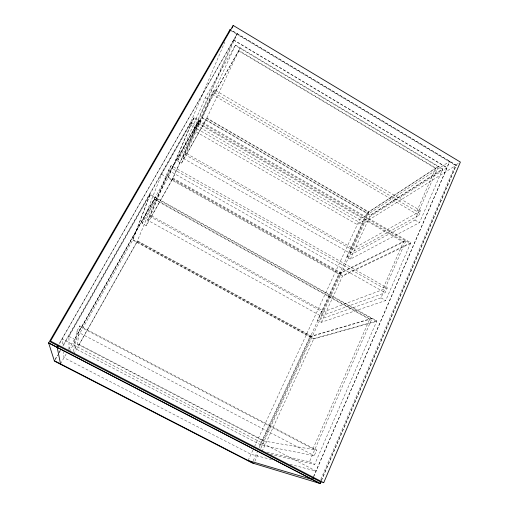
<?xml version="1.0" encoding="UTF-8"?>
<svg xmlns="http://www.w3.org/2000/svg" width="509" height="509" viewBox="0 0 509 509"><rect width="100%" height="100%" fill="white"/><g stroke="black" fill="none" stroke-linecap="round" stroke-linejoin="round"><path stroke-width="0.38" stroke-dasharray="2.54 1.91" d="M73.659 351.566L74.619 339.363L155.315 197.333L136.851 242.297M75.027 348.423L76.687 331.429L79.83 325.906L316.674 450.102L314.25 455.67L261.531 445.305L75.027 348.423L77.476 344.097L79.83 325.906M78.933 344.854L137.475 240.91L311.476 336.125L263.433 440.463L262.18 440.253M314.969 449.212L312.971 448.868L81.599 327.58L81.701 326.893M69.409 351.649L132.919 239.72L150.104 194.425L376.864 320.918L314.632 464.456L270.164 454.136M146.198 225.754L166.742 177.227L199.064 120.34L172.316 179.505L146.198 225.754L142.119 223.508L161.588 174.326L194.088 117.464L410.757 242.742L385.701 300.526L321.338 322.286L317.533 320.193L339.089 273.448L406.195 240.108L380.993 297.873L317.533 320.193M147.559 220.193L168.415 170.305L171.113 165.565L387.292 287.909L385.192 292.72L321.039 316.025L147.559 220.193L149.729 216.357L171.113 165.565M63.11 345.948L189.672 124.571L224.8 42.037M320.797 479.376L455.262 165.279L458.463 163.274M321.268 480.579L456.102 165.304L230.068 29.656M321.44 480.63L456.331 165.158L231.461 30.19M151.084 217.101L172.958 178.093L340.712 272.639L323.107 310.865L321.567 311.451M142.119 223.508L168.345 177.272L194.088 117.464M313.557 476.577L449.625 161.417M313.684 476.723L449.848 161.27L359.634 219.633L254.774 446.062M346.629 257.083L414.956 220.034L438.383 166.328L366.957 212.997L346.629 257.083L350.3 259.17L419.461 222.662L442.754 168.943L235.47 45.053L205.362 97.741L177.52 161.105L181.452 163.338L206.037 119.806M266.939 452.164L309.491 461.778L372.098 318.259L309.987 336.564L258.986 447.182M418.901 215.301L420.848 210.834L214.27 89.756L211.776 94.14L182.706 158.064L349.969 253.196L418.901 215.301L211.776 94.14M312.971 448.868L369.776 318.946L154.628 199.019L81.599 327.58M383.328 287.935L403.701 241.342L198.058 122.561L171.997 168.434L383.328 287.935L385.727 287.025M416.795 211.4L435.749 168.053L238.95 50.569L214.779 93.115L416.795 211.4L419.352 209.956M171.972 180.122L198.631 121.091M182.706 158.064L184.748 154.456L214.27 89.756M235.47 45.053L202.048 117.878L370.399 215.364L442.595 169.293L235.273 45.403M181.452 163.338L210.274 100.61L240.223 47.897L205.871 120.092M254.85 461.281L258.502 453.347M260.824 448.302L364.679 222.548L190.69 122.179L62.569 346.203M262.065 451.458L313.824 338.663L376.864 320.918M321.338 322.286L342.792 275.534L410.757 242.742M350.3 259.17L370.539 215.065L442.754 168.943M253.183 460.779L257.179 452.119M259.17 447.786L362.287 224.043L456.331 165.158M350.434 248.844L352.101 247.902L368.701 211.859L206.864 118.069L186.046 155.194M261.531 445.305L263.535 440.953L316.674 450.102M321.039 316.025L322.827 312.151L387.292 287.909M349.969 253.196L351.649 249.537L420.848 210.834M214.779 93.115L215.899 90.71M248.093 460.48L253.1 449.663M73.805 353.927L137.036 241.972M177.52 161.105L202.213 117.585L370.539 215.065M60.514 363.884L66.393 353.539M68.747 349.403L196.092 125.297L237.27 33.677L59.063 344.116L237.162 33.912M55.08 359.297L57.447 355.161M59.025 352.406L60.603 349.651M55.22 359.736L58.77 353.532M59.165 352.845L60.348 350.771M69.008 349.301L68.95 336.404L150.104 194.425M366.824 213.29L438.23 166.685M338.803 274.071L405.864 240.872M309.835 336.894L371.92 318.672M271.602 459.608L250.962 454.289L64.013 357.725L63.358 351.484M289.958 464.329L316.121 471.067L62.034 338.943L62.779 346.018M68.95 336.404L74.619 339.363M309.491 461.778L314.632 464.456M78.997 344.434L263.433 440.463M77.476 344.097L263.535 440.953M76.687 331.429L314.25 455.67M132.919 239.72L313.824 338.663M137.29 241.241L311.323 336.462M149.729 216.357L322.827 312.151M151.599 215.899L323.107 310.865M154.399 199.42L369.598 319.353M172.608 178.71L340.419 273.269M168.345 177.272L342.792 275.534M161.588 174.326L166.742 177.227M380.993 297.873L385.701 300.526M168.415 170.305L385.192 292.72M186.765 153.648L352.101 247.902M184.748 154.456L351.649 249.537M197.632 123.305L403.37 242.106M189.672 124.571L362.287 224.043M206.699 118.362L368.561 212.158M205.362 97.741L210.274 100.61M414.956 220.034L419.461 222.662M238.753 50.919L435.589 168.409M230.959 30.693L455.262 165.279M233.593 40.135L446.883 167.773M149.869 194.826L132.734 240.044L313.671 338.994L376.685 321.332L149.869 194.826M193.655 118.215L168.002 177.889L342.506 276.158L410.426 243.506L193.655 118.215M233.695 39.906L193.293 130.221L357.324 224.628L447.106 167.626L233.695 39.906"/><path stroke-width="0.76" d="M229.139 31.838L230.17 29.42L48.629 342.951L54.431 361.116L252.184 462.942L320.193 483.55L320.816 482.087M323.718 482.71L460.384 162.066L233.205 25.45L50.537 341.087L50.836 342.15L319.856 481.571L323.718 482.71L50.537 341.087M320.645 482.036L320.021 483.499L48.629 342.951L320.193 483.55M232.085 28.071L233.205 25.45M313.41 477.359L312.462 479.548L248.093 460.48M60.514 363.884L57.205 347.354L58.389 345.287M57.212 347.399L58.001 346.018M54.291 360.677L253.851 463.451"/></g></svg>
